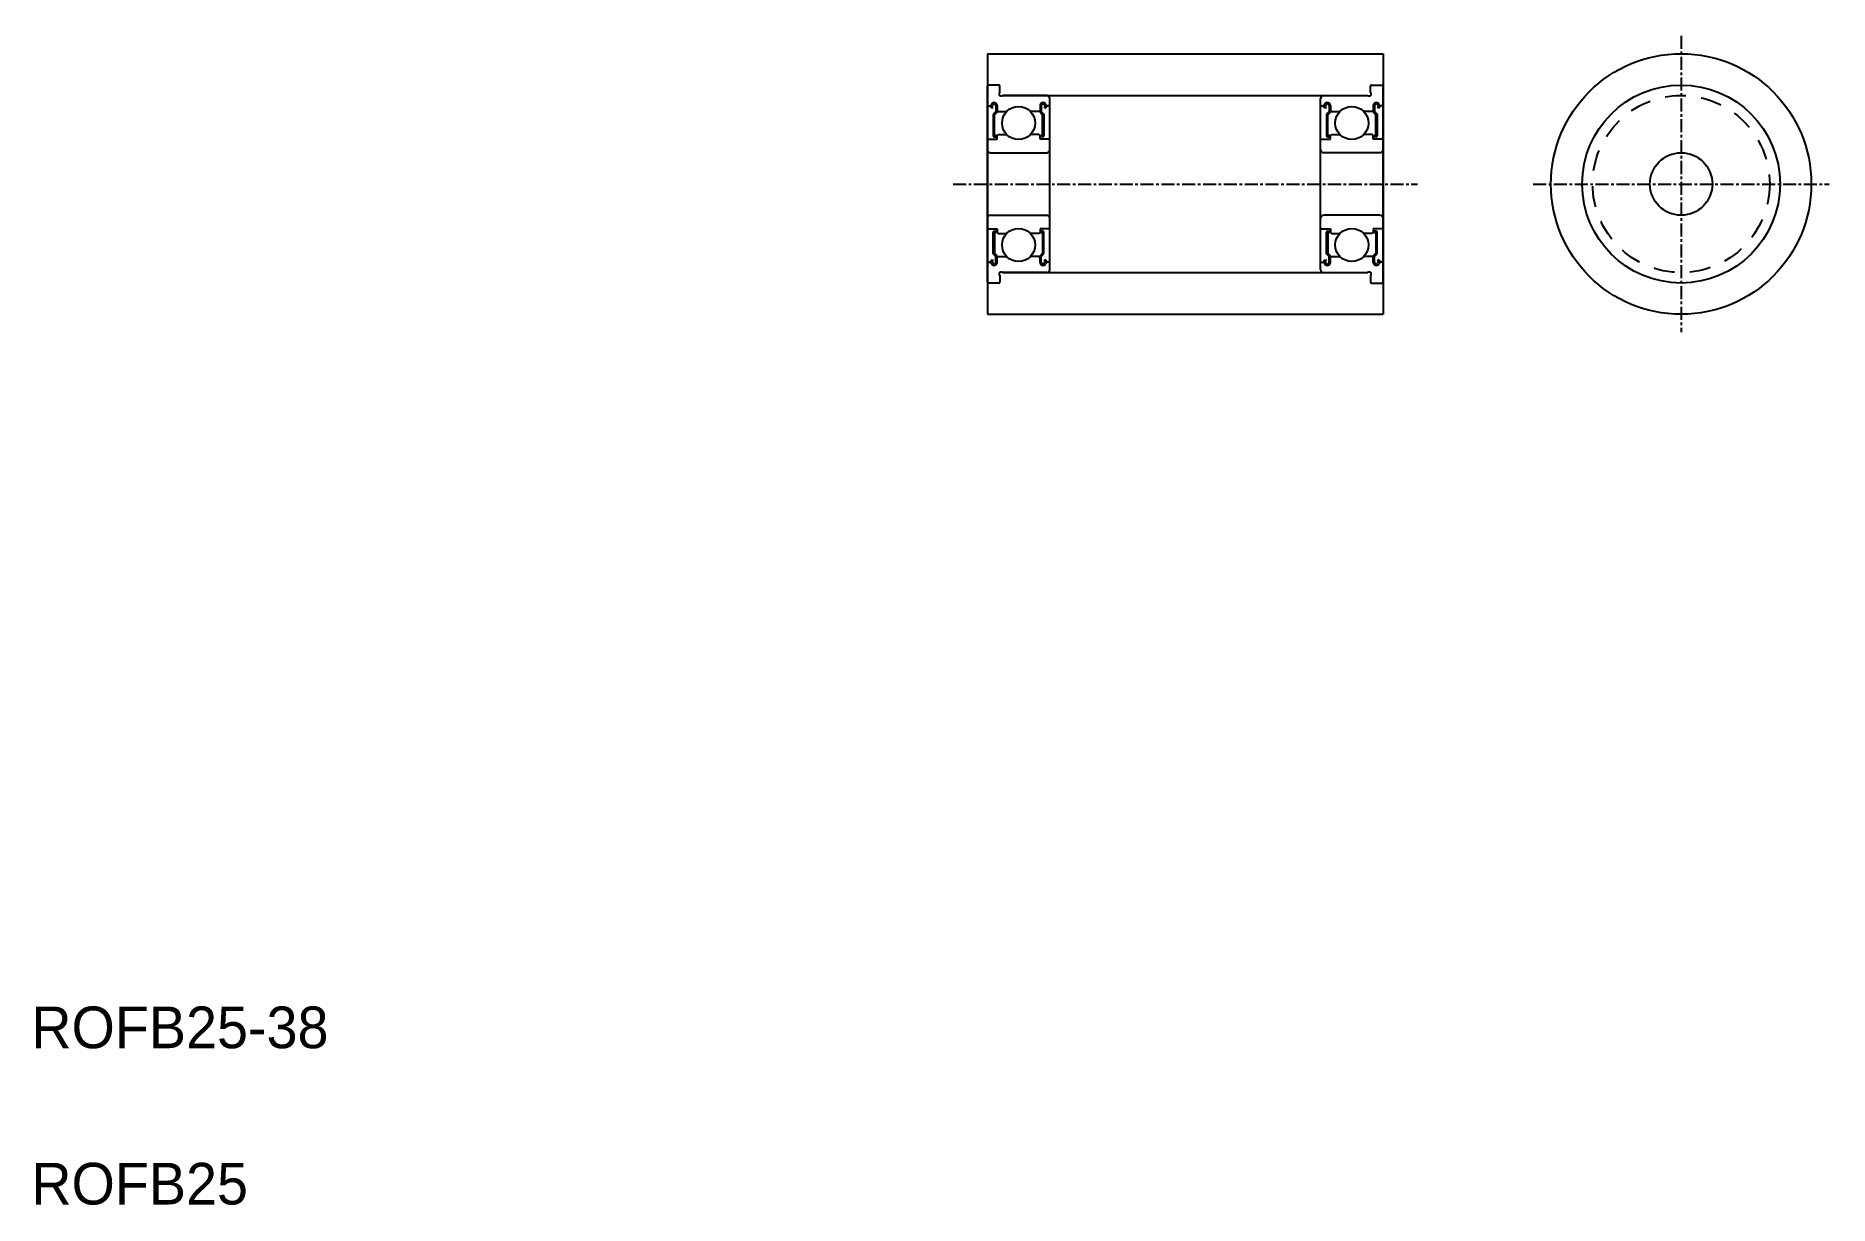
# Model space of a CAD drawing. Extents: x 10 to 183, y 10 to 122.
import ezdxf

# ---------------------------------------------------------------- set-up
doc = ezdxf.new("R2010")
doc.units = 0
doc.linetypes.add('CENTER', pattern=[2, 1.25, -0.25, 0.25, -0.25])
doc.linetypes.add('DASHED', pattern=[3.5, 2, -1.5])
doc.layers.get('0').update_dxf_attribs({"linetype": 'CONTINUOUS'})
doc.layers.add('CENTER', color=1, linetype='CENTER')

msp = doc.modelspace()

# ---------------------------------------------------------------- linework, layer by layer
at = {"color": 7, "linetype": 'CONTINUOUS'}
for p, q in [((101.8, 120.43), (101.8, 95.43)), ((101.8, 120.43), (139.8, 120.43)), ((139.8, 120.43), (139.8, 95.43)), ((101.8, 98.53), (101.8, 117.33)), ((102.9, 117.43), (101.9, 117.43)), ((103, 116.71), (103, 117.33)), ((138.6, 116.71), (138.6, 117.33)), ((138.7, 117.43), (139.7, 117.43)), ((139.8, 98.53), (139.8, 117.33)), ((101.8, 115.53), (101.9, 115.43)), ((101.9, 115.43), (102.11, 115.43)), ((102.11, 115.43), (102.22, 115.61)), ((102.22, 115.37), (102.32, 115.54)), ((102.33, 115.31), (102.22, 115.37)), ((102.61, 115.46), (102.61, 114.88)), ((102.74, 115.46), (102.74, 114.83)), ((103.28, 116.43), (138.32, 116.43)), ((107.5, 116.43), (103.28, 116.43)), ((106.86, 115.46), (106.86, 114.83)), ((106.98, 115.46), (106.98, 114.88)), ((107.38, 115.37), (107.27, 115.54)), ((107.27, 115.31), (107.38, 115.37)), ((107.48, 115.43), (107.38, 115.61)), ((107.7, 115.43), (107.48, 115.43)), ((107.8, 115.53), (107.7, 115.43)), ((107.8, 99.73), (107.8, 116.13)), ((133.8, 99.73), (133.8, 116.13)), ((133.8, 115.53), (133.9, 115.43)), ((133.9, 115.43), (134.11, 115.43)), ((134.1, 116.43), (138.32, 116.43)), ((134.11, 115.43), (134.22, 115.61)), ((134.22, 115.37), (134.32, 115.54)), ((134.33, 115.31), (134.22, 115.37)), ((134.61, 115.46), (134.61, 114.88)), ((134.74, 115.46), (134.74, 114.83)), ((138.86, 115.46), (138.86, 114.83)), ((138.98, 115.46), (138.98, 114.88)), ((139.38, 115.37), (139.27, 115.54)), ((139.27, 115.31), (139.38, 115.37)), ((139.48, 115.43), (139.38, 115.61)), ((139.7, 115.43), (139.48, 115.43)), ((139.8, 115.53), (139.7, 115.43)), ((102.16, 115.26), (102.27, 115.2)), ((102.27, 115.2), (102.33, 115.31)), ((102.61, 114.88), (102.36, 114.63)), ((102.36, 114.63), (102.36, 112.58)), ((102.74, 114.83), (102.49, 114.58)), ((102.49, 112.58), (102.49, 114.58)), ((102.74, 114.98), (102.84, 114.88)), ((102.84, 114.88), (103.65, 114.88)), ((106.76, 114.88), (105.94, 114.88)), ((106.86, 114.98), (106.76, 114.88)), ((106.86, 114.83), (107.11, 114.58)), ((106.98, 114.88), (107.23, 114.63)), ((107.11, 112.58), (107.11, 114.58)), ((107.23, 114.63), (107.23, 112.58)), ((107.33, 115.2), (107.27, 115.31)), ((107.44, 115.26), (107.33, 115.2)), ((134.16, 115.26), (134.27, 115.2)), ((134.27, 115.2), (134.33, 115.31)), ((134.61, 114.88), (134.36, 114.63)), ((134.36, 114.63), (134.36, 112.58)), ((134.74, 114.83), (134.49, 114.58)), ((134.49, 112.58), (134.49, 114.58)), ((134.74, 114.98), (134.84, 114.88)), ((134.84, 114.88), (135.65, 114.88)), ((138.76, 114.88), (137.94, 114.88)), ((138.86, 114.98), (138.76, 114.88)), ((138.86, 114.83), (139.11, 114.58)), ((138.98, 114.88), (139.23, 114.63)), ((139.11, 112.58), (139.11, 114.58)), ((139.23, 114.63), (139.23, 112.58)), ((139.33, 115.2), (139.27, 115.31)), ((139.44, 115.26), (139.33, 115.2)), ((101.8, 112.13), (101.9, 112.23)), ((101.9, 112.23), (102.74, 112.23)), ((102.68, 112.58), (102.49, 112.58)), ((102.49, 112.45), (102.68, 112.45)), ((102.68, 112.45), (102.68, 112.58)), ((102.74, 112.58), (102.84, 112.68)), ((102.74, 112.23), (102.74, 112.58)), ((102.84, 112.68), (103.65, 112.68)), ((106.76, 112.68), (105.94, 112.68)), ((106.86, 112.58), (106.76, 112.68)), ((106.86, 112.23), (106.86, 112.58)), ((107.7, 112.23), (106.86, 112.23)), ((106.92, 112.58), (107.11, 112.58)), ((106.92, 112.45), (106.92, 112.58)), ((107.11, 112.45), (106.92, 112.45)), ((107.8, 112.13), (107.7, 112.23)), ((133.8, 112.13), (133.9, 112.23)), ((133.9, 112.23), (134.74, 112.23)), ((134.68, 112.58), (134.49, 112.58)), ((134.49, 112.45), (134.68, 112.45)), ((134.68, 112.45), (134.68, 112.58)), ((134.74, 112.58), (134.84, 112.68)), ((134.74, 112.23), (134.74, 112.58)), ((134.84, 112.68), (135.65, 112.68)), ((138.76, 112.68), (137.94, 112.68)), ((138.86, 112.58), (138.76, 112.68)), ((138.86, 112.23), (138.86, 112.58)), ((139.7, 112.23), (138.86, 112.23)), ((138.92, 112.45), (138.92, 112.58)), ((138.92, 112.58), (139.11, 112.58)), ((139.11, 112.45), (138.92, 112.45)), ((139.8, 112.13), (139.7, 112.23)), ((102.1, 110.93), (107.5, 110.93)), ((139.5, 110.93), (134.1, 110.93)), ((101.8, 103.73), (101.9, 103.63)), ((101.9, 103.63), (102.74, 103.63)), ((102.1, 104.93), (107.5, 104.93)), ((102.49, 103.41), (102.68, 103.41)), ((102.68, 103.41), (102.68, 103.29)), ((102.74, 103.63), (102.74, 103.28)), ((103.45, 104.93), (103.45, 104.93)), ((104.8, 104.93), (104.8, 104.93)), ((107.7, 103.63), (106.86, 103.63)), ((106.86, 103.63), (106.86, 103.28)), ((107.11, 103.41), (106.92, 103.41)), ((106.92, 103.41), (106.92, 103.29)), ((107.8, 103.73), (107.7, 103.63)), ((133.8, 103.73), (133.9, 103.63)), ((133.9, 103.63), (134.74, 103.63)), ((139.5, 104.93), (134.1, 104.93)), ((134.49, 103.41), (134.68, 103.41)), ((134.68, 103.41), (134.68, 103.29)), ((134.74, 103.63), (134.74, 103.28)), ((136.8, 104.93), (136.8, 104.93)), ((138.15, 104.93), (138.15, 104.93)), ((138.86, 103.63), (138.86, 103.28)), ((139.7, 103.63), (138.86, 103.63)), ((139.11, 103.41), (138.92, 103.41)), ((138.92, 103.41), (138.92, 103.29)), ((139.8, 103.73), (139.7, 103.63)), ((102.36, 101.23), (102.36, 103.29)), ((102.49, 103.29), (102.49, 101.28)), ((102.68, 103.29), (102.49, 103.29)), ((102.74, 103.28), (102.84, 103.18)), ((102.84, 103.18), (103.65, 103.18)), ((106.76, 103.18), (105.94, 103.18)), ((106.86, 103.28), (106.76, 103.18)), ((106.92, 103.29), (107.11, 103.29)), ((107.11, 103.29), (107.11, 101.28)), ((107.23, 101.23), (107.23, 103.29)), ((134.36, 101.23), (134.36, 103.29)), ((134.68, 103.29), (134.49, 103.29)), ((134.49, 103.29), (134.49, 101.28)), ((134.74, 103.28), (134.84, 103.18)), ((134.84, 103.18), (135.65, 103.18)), ((138.76, 103.18), (137.94, 103.18)), ((138.86, 103.28), (138.76, 103.18)), ((138.92, 103.29), (139.11, 103.29)), ((139.11, 103.29), (139.11, 101.28)), ((139.23, 101.23), (139.23, 103.29)), ((101.8, 100.33), (101.9, 100.43)), ((101.9, 100.43), (102.11, 100.43)), ((102.11, 100.43), (102.22, 100.26)), ((102.16, 100.6), (102.27, 100.67)), ((102.33, 100.56), (102.22, 100.49)), ((102.22, 100.49), (102.32, 100.32)), ((102.27, 100.67), (102.33, 100.56)), ((102.61, 100.98), (102.36, 101.23)), ((102.74, 101.03), (102.49, 101.28)), ((102.61, 100.4), (102.61, 100.98)), ((102.74, 100.4), (102.74, 101.03)), ((102.74, 100.88), (102.84, 100.98)), ((102.84, 100.98), (103.65, 100.98)), ((106.76, 100.98), (105.94, 100.98)), ((106.86, 100.88), (106.76, 100.98)), ((106.86, 101.03), (107.11, 101.28)), ((106.86, 100.4), (106.86, 101.03)), ((106.98, 100.98), (107.23, 101.23)), ((106.98, 100.4), (106.98, 100.98)), ((107.33, 100.67), (107.27, 100.56)), ((107.27, 100.56), (107.38, 100.49)), ((107.38, 100.49), (107.27, 100.32)), ((107.44, 100.6), (107.33, 100.67)), ((107.48, 100.43), (107.38, 100.26)), ((107.7, 100.43), (107.48, 100.43)), ((107.8, 100.33), (107.7, 100.43)), ((133.8, 100.33), (133.9, 100.43)), ((133.9, 100.43), (134.11, 100.43)), ((134.11, 100.43), (134.22, 100.26)), ((134.16, 100.6), (134.27, 100.67)), ((134.33, 100.56), (134.22, 100.49)), ((134.22, 100.49), (134.32, 100.32)), ((134.27, 100.67), (134.33, 100.56)), ((134.61, 100.98), (134.36, 101.23)), ((134.74, 101.03), (134.49, 101.28)), ((134.61, 100.4), (134.61, 100.98)), ((134.74, 100.4), (134.74, 101.03)), ((134.74, 100.88), (134.84, 100.98)), ((134.84, 100.98), (135.65, 100.98)), ((138.76, 100.98), (137.94, 100.98)), ((138.86, 100.88), (138.76, 100.98)), ((138.86, 101.03), (139.11, 101.28)), ((138.86, 100.4), (138.86, 101.03)), ((138.98, 100.98), (139.23, 101.23)), ((138.98, 100.4), (138.98, 100.98)), ((139.33, 100.67), (139.27, 100.56)), ((139.27, 100.56), (139.38, 100.49)), ((139.38, 100.49), (139.27, 100.32)), ((139.44, 100.6), (139.33, 100.67)), ((139.48, 100.43), (139.38, 100.26)), ((139.7, 100.43), (139.48, 100.43)), ((139.8, 100.33), (139.7, 100.43)), ((102.9, 98.43), (101.9, 98.43)), ((103, 99.15), (103, 98.53)), ((103.28, 99.43), (138.32, 99.43)), ((107.5, 99.43), (103.28, 99.43)), ((134.1, 99.43), (138.32, 99.43)), ((138.6, 99.15), (138.6, 98.53)), ((138.7, 98.43), (139.7, 98.43)), ((101.8, 95.43), (139.8, 95.43))]:
    msp.add_line(p, q, dxfattribs=at)
for centre, radius in [((168.42, 107.93), 12.5), ((168.42, 107.93), 9.5), ((104.8, 113.78), 1.59), ((136.8, 113.78), 1.59), ((168.42, 107.93), 3), ((104.8, 102.08), 1.59), ((136.8, 102.08), 1.59)]:
    msp.add_circle(centre, radius, dxfattribs=at)
at = {"color": 3, "linetype": 'DASHED'}
msp.add_circle((168.42, 107.93), 8.5, dxfattribs=at)
at = {"color": 7, "linetype": 'CONTINUOUS'}
for centre, radius, start, end in [((101.9, 117.33), 0.1, 90, 180), ((102.9, 117.33), 0.1, 0, 90), ((138.7, 117.33), 0.1, 90, 180), ((139.7, 117.33), 0.1, 0, 90), ((102.22, 115.37), 0.126, 149.3801, 239.9981), ((102.46, 115.46), 0.281, 0, 149.3801), ((102.46, 115.46), 0.156, 0, 149.3825), ((103.14, 116.57), 0.2, 134.9995, 315.0005), ((107.14, 115.46), 0.281, 30.6199, 180), ((107.14, 115.46), 0.156, 30.6175, 180), ((107.38, 115.37), 0.126, 300.0019, 30.6199), ((107.5, 116.13), 0.3, 0, 90), ((134.1, 116.13), 0.3, 90, 180), ((134.22, 115.37), 0.126, 149.3801, 239.9981), ((134.46, 115.46), 0.281, 0, 149.3801), ((134.46, 115.46), 0.156, 0, 149.3825), ((138.46, 116.57), 0.2, 224.9995, 45.0005), ((139.14, 115.46), 0.281, 30.6199, 180), ((139.14, 115.46), 0.156, 30.6175, 180), ((139.38, 115.37), 0.126, 300.0019, 30.6199), ((102.49, 112.58), 0.126, 180, 270), ((107.11, 112.58), 0.126, 270, 0), ((134.49, 112.58), 0.126, 180, 270), ((139.11, 112.58), 0.126, 270, 0), ((102.1, 111.23), 0.3, 180, 270), ((107.5, 111.23), 0.3, 270, 0), ((134.1, 111.23), 0.3, 180, 270), ((139.5, 111.23), 0.3, 270, 0), ((102.1, 104.63), 0.3, 90, 180), ((102.49, 103.29), 0.126, 90, 180), ((107.11, 103.29), 0.126, 0, 90), ((107.5, 104.63), 0.3, 0, 90), ((134.1, 104.63), 0.3, 90, 180), ((134.49, 103.29), 0.126, 90, 180), ((139.11, 103.29), 0.126, 0, 90), ((139.5, 104.63), 0.3, 0, 90), ((102.22, 100.49), 0.126, 120.0019, 210.6199), ((102.46, 100.4), 0.281, 210.6199, 0), ((102.46, 100.4), 0.156, 210.6175, 0), ((107.14, 100.4), 0.281, 180, 329.3801), ((107.14, 100.4), 0.156, 180, 329.3825), ((107.38, 100.49), 0.126, 329.3801, 59.9981), ((134.22, 100.49), 0.126, 120.0019, 210.6199), ((134.46, 100.4), 0.281, 210.6199, 0), ((134.46, 100.4), 0.156, 210.6175, 0), ((139.14, 100.4), 0.281, 180, 329.3801), ((139.14, 100.4), 0.156, 180, 329.3825), ((139.38, 100.49), 0.126, 329.3801, 59.9981), ((101.9, 98.53), 0.1, 180, 270), ((102.9, 98.53), 0.1, 270, 0), ((103.14, 99.29), 0.2, 44.9995, 225.0005), ((107.5, 99.73), 0.3, 270, 0), ((134.1, 99.73), 0.3, 180, 270), ((138.46, 99.29), 0.2, 314.9995, 135.0005), ((138.7, 98.53), 0.1, 180, 270), ((139.7, 98.53), 0.1, 270, 0)]:
    msp.add_arc(centre, radius, start, end, dxfattribs=at)
at = {"layer": 'CENTER', "color": 1, "linetype": 'CENTER'}
for p, q in [((168.42, 122.14), (168.42, 93.72)), ((98.51, 107.93), (143.09, 107.93)), ((154.2, 107.93), (182.63, 107.93))]:
    msp.add_line(p, q, dxfattribs=at)

# ---------------------------------------------------------------- texts
at = {"color": 7, "linetype": 'CONTINUOUS'}
for s, p in [('ROFB25-38', (10, 25)), ('ROFB25', (10, 10))]:
    msp.add_text(s, height=4, dxfattribs=at).set_placement(p)

doc.saveas('drawing.dxf')
